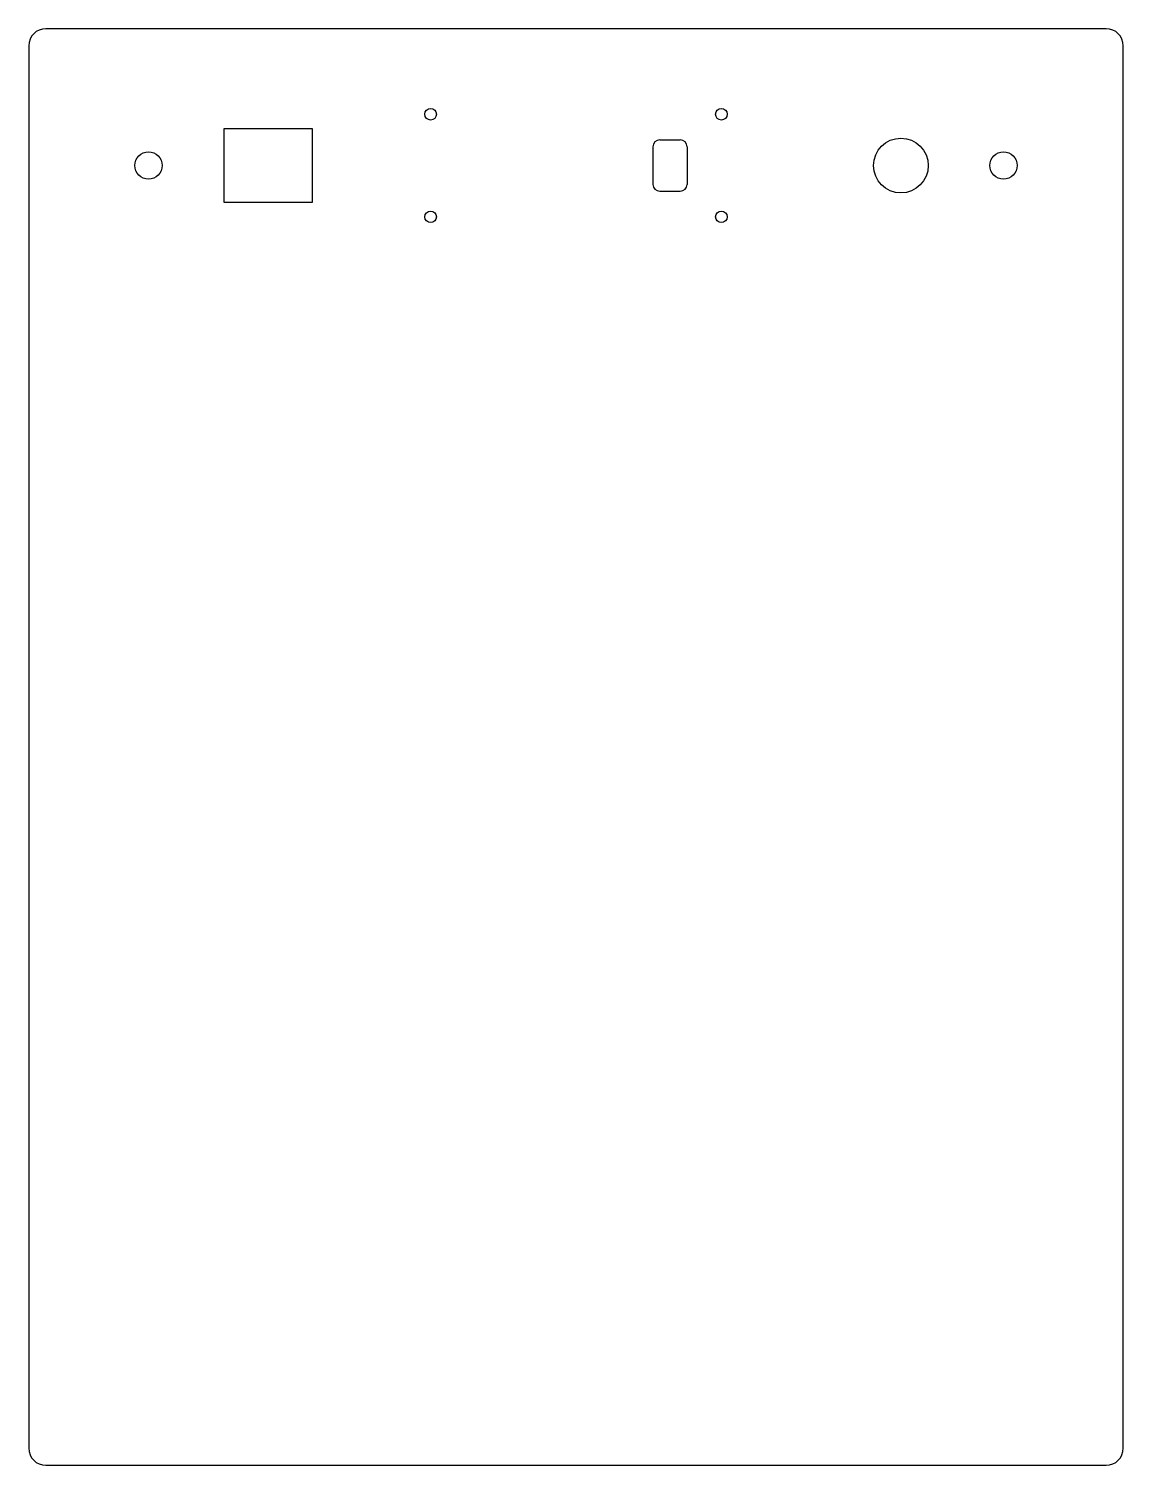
# Model space of a CAD drawing. Header units: millimetres. Extents: x -160 to 160, y -210 to 210.
import ezdxf

# ---------------------------------------------------------------- set-up
doc = ezdxf.new("R2010")
doc.units = ezdxf.units.MM

msp = doc.modelspace()

# ---------------------------------------------------------------- linework, layer by layer
at = {"color": 7, "linetype": 'Continuous', "lineweight": 25}
for p, q in [((155, 210), (-155, 210)), ((-160, 205), (-160, -205)), ((160, -205), (160, 205)), ((-77, 180.75), (-103, 180.75)), ((-103, 180.75), (-103, 159.25)), ((-77, 159.25), (-77, 180.75)), ((24.5, 177.5), (30.5, 177.5)), ((22.5, 175.5), (22.5, 164.5)), ((32.5, 175.5), (32.5, 164.5)), ((24.5, 162.5), (30.5, 162.5)), ((-103, 159.25), (-77, 159.25)), ((-155, -210), (155, -210))]:
    msp.add_line(p, q, dxfattribs=at)
for centre, radius in [((-42.5, 185), 1.7), ((42.5, 185), 1.7), ((95, 170), 8), ((-125, 170), 4), ((125, 170), 4), ((-42.5, 155), 1.7), ((42.5, 155), 1.7)]:
    msp.add_circle(centre, radius, dxfattribs=at)
for centre, radius, start, end in [((-155, 205), 5, 90, 180), ((155, 205), 5, 0, 90), ((24.5, 175.5), 2, 90, 180), ((30.5, 175.5), 2, 0, 90), ((24.5, 164.5), 2, 180, 270), ((30.5, 164.5), 2, 270, 0), ((-155, -205), 5, 180, 270), ((155, -205), 5, 270, 0)]:
    msp.add_arc(centre, radius, start, end, dxfattribs=at)

doc.saveas('drawing.dxf')
